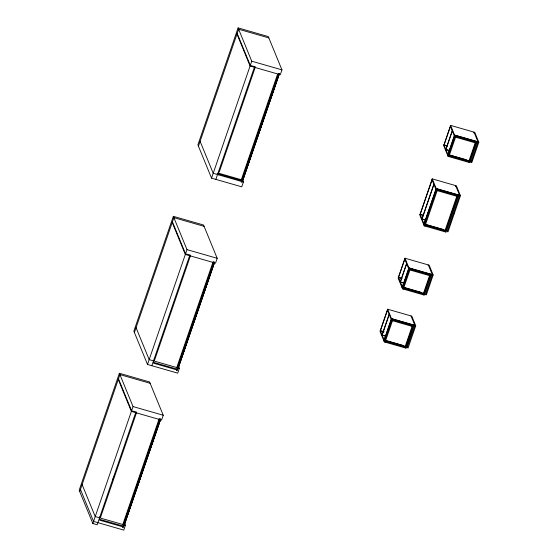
<?xml version="1.0" encoding="UTF-8"?>
<svg xmlns="http://www.w3.org/2000/svg" width="558" height="558" viewBox="0 0 558 558"><rect width="100%" height="100%" fill="white"/><g stroke="black" fill="none" stroke-linecap="round" stroke-linejoin="round"><path stroke-width="0.84" d="M118.261 379.447L131.367 411.406L161.576 420.09L163.243 415.257L149.586 381.965L119.377 373.274L79.18 490.224L92.837 523.516L97.148 524.757L135.901 412.013M172.213 222.489L185.319 254.448L215.528 263.139L217.188 258.298L203.537 225.007L173.329 216.323L133.85 331.166L147.507 364.458L177.716 373.142L179.376 368.308L178.72 366.711M236.976 34.073L250.082 66.025L280.29 74.716L281.95 69.876L268.3 36.591L238.092 27.9L197.895 144.85L211.545 178.142L241.754 186.825L243.414 181.992L242.437 179.592M79.731 491.556L119.928 374.606L150.13 383.297M134.401 332.498L173.873 217.655L204.082 226.339M198.439 146.182L238.636 29.232L268.844 37.916M92.837 523.516L133.034 406.566L119.377 373.274M147.507 364.458L186.979 249.614L173.329 216.323M211.545 178.142L251.742 61.192L238.092 27.9M151.825 365.699L189.853 255.062M215.862 179.383L254.615 66.639M112.856 479.503L113.706 477.034M218.178 173.078L218.304 174.766L218.178 173.078L241.307 179.725L241.691 180.659L217.146 173.608M99.756 517.182L100.531 517.405L136.682 412.236L131.59 410.772L118.477 378.812M122.969 524.025L159.142 418.779M176.914 367.073L213.093 261.828M241.112 180.297L277.57 74.228M124.357 524.429L160.383 419.616M178.302 367.478L214.328 262.658M279.098 74.242L242.604 180.931L279.474 73.656M124.455 524.673L160.76 419.037M178.4 367.715L214.432 262.902M124.776 523.662L125.431 525.259L123.764 530.1L93.556 521.409L80.45 489.457M425.468 294.408L426.347 294.875L433.168 275.017L429.13 265.162L404.962 258.214L398.14 278.072L402.562 288.856L424.394 295.133L431.222 275.282L430.839 274.348M453.473 213.463L454.254 213.686L460.441 195.677L456.395 185.821L432.234 178.874L419.797 215.053L424.22 225.837L446.058 232.121L458.495 195.942L458.111 195.007M471.259 161.185L471.098 162.176L471.88 162.406L478.82 142.213L474.774 132.358L450.613 125.404L443.673 145.596L448.095 156.386L469.927 162.664L476.867 142.471L476.49 141.537M385.362 341.37L408.114 347.92L415.731 325.753L411.797 316.163L387.636 309.216L380.012 331.382L384.329 341.901L406.161 348.185L413.785 326.012L413.401 325.084M404.801 259.212L398.496 277.556L402.095 278.588M432.073 179.871L420.153 214.537L423.034 215.36M450.445 126.401L444.029 145.08L446.902 145.91M387.475 310.213L380.375 330.866L383.967 331.898M389.135 314.273L382.035 334.926L386.213 336.132M406.573 263.536L400.274 281.881L403.615 282.843M421.932 218.862L433.845 184.196M452.224 130.732L445.8 149.411L449.148 150.367M389.233 314.51L382.139 335.17L385.48 336.125M406.67 263.781L400.372 282.118L403.713 283.08M433.943 184.44L422.029 219.106L425.37 220.061M452.322 130.97L445.905 149.649L449.246 150.611M383.848 340.729L391.465 318.562L414.859 325.286M402.081 287.684L408.902 267.826L432.297 274.557M423.738 224.665L436.175 188.485L459.562 195.216M447.614 155.215L454.554 135.022L477.941 141.746M383.946 340.973L391.563 318.799L415.731 325.753M384.329 341.901L391.946 319.734L387.636 309.216M402.562 288.856L409.384 268.998L404.962 258.214M424.22 225.837L436.656 189.657L432.234 178.874M448.095 156.386L455.035 136.194L450.613 125.404M392.086 319.783L392.344 319.023L392.727 319.957L385.104 342.131M409.523 269.047L409.781 268.293L410.165 269.221L403.336 289.079M436.788 189.706L437.054 188.953L437.43 189.88L425.001 226.06M455.168 136.243L455.426 135.482L455.809 136.417L448.869 156.61M428.091 265.699L428.349 264.938L432.394 274.794L425.566 294.652M455.363 186.358L455.621 185.598L459.659 195.453L447.23 231.633L448.004 231.856L454.191 213.854L453.417 213.63M473.742 132.888L474 132.134L478.039 141.983L471.098 162.176M405.003 347.027L412.062 326.5M429.514 275.715L423.236 293.982L423.62 294.91L430.441 275.059L430.065 274.124M444.9 230.963L456.765 196.43M469.048 160.704L475.158 142.932M405.387 347.962L413.004 325.788L412.627 324.861M445.277 231.898L457.713 195.719L457.33 194.784M469.152 162.441L476.093 142.248L475.709 141.314M251.742 61.192L281.95 69.876M478.82 142.213L454.651 135.259L447.711 155.452L448.486 155.675M455.035 136.194L476.867 142.471M455.551 137.17L475.835 143.008M447.523 145.875L443.931 144.843L447.872 154.454L466.251 159.741M448.751 154.922L469.027 160.753L469.411 161.681L449.127 155.849M460.441 195.677L436.272 188.73L423.836 224.909L424.617 225.132M436.656 189.657L458.495 195.942M437.172 190.641L457.455 196.472M423.396 215.255L420.055 214.293L424.003 223.911M422.769 219.106L425.273 219.824M426.507 224.63L443.212 229.436M425.684 224.609L445.158 230.203L445.542 231.138L425.259 225.306L424.875 224.372M218.464 171.808L219.245 172.031L255.39 66.862L250.298 65.398L237.192 33.438M243.414 181.992L213.212 173.301L200.106 141.341M433.168 275.017L409.007 268.07L402.179 287.921L402.953 288.144M409.384 268.998L431.222 275.282M409.9 269.981L430.183 275.812M399.116 277.521L401.272 278.142M404.85 287.649L421.555 292.455M404.027 287.621L423.501 293.222L423.878 294.157L403.601 288.326M186.979 249.614L217.188 258.298M391.946 319.734L413.785 326.012M392.462 320.717L412.746 326.549M383.869 331.661L380.277 330.629L384.106 339.975M386.61 340.694L403.322 345.5M384.985 340.436L405.261 346.274L405.645 347.202M153.701 360.231L154.475 360.454L190.627 255.285L185.535 253.82L172.429 221.861M179.376 368.308L149.167 359.617L136.061 327.658M176.928 369.082L153.799 362.428L153.541 363.188L176.67 369.842M133.034 406.566L163.243 415.257M125.431 525.259L95.223 516.575L82.117 484.616M122.983 526.041L99.854 519.386L99.589 520.14L122.718 526.794M450.348 126.164L454.296 135.775M431.976 179.634L435.917 189.246M404.703 258.975L408.644 268.586M398.398 277.312L402.339 286.931M411.023 315.94L414.957 325.53L407.235 347.46M387.371 309.969L391.207 319.322M100.147 516.478L100.531 517.405M159.811 418.891L122.502 527.429L123.283 527.652L160.585 419.114L159.811 418.891M213.756 261.932L176.454 370.47L177.228 370.693L214.53 262.162L213.756 261.932M278.519 73.517L241.216 182.048L241.991 182.271L279.3 73.74L278.519 73.517"/></g></svg>
